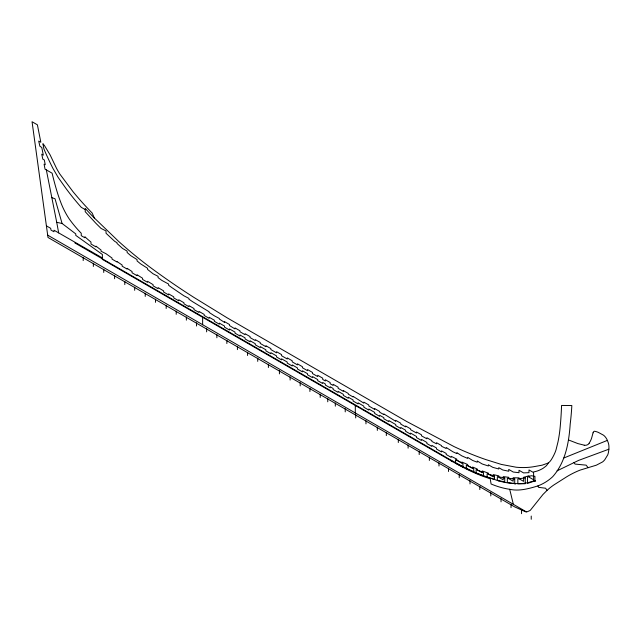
<?xml version="1.0" encoding="UTF-8"?>
<svg xmlns="http://www.w3.org/2000/svg" width="641" height="641" viewBox="0 0 641 641"><rect width="100%" height="100%" fill="white"/><g stroke="black" fill="none" stroke-linecap="round" stroke-linejoin="round"><path stroke-width="0.96" d="M593.085 432.787A9.519 5.497 60 0 1 593.774 431.569A3.101 1.787 60 0 1 594.768 431.273L596.162 431.617A31.705 18.301 60 0 1 598.341 432.387L603.469 435.167A7.996 4.615 60 0 1 607.356 440.335L608.237 442.683A10.761 6.21 60 0 1 608.878 445.687L608.942 446.809A22.924 13.237 60 0 1 608.87 449.205L608.533 451.873A30.888 17.828 60 0 1 608.117 453.692L607.972 454.165A17.668 10.2 60 0 1 607.684 454.958L604.848 459.629A37.667 21.746 60 0 1 602.572 461.929L596.346 465.182L580.145 470.093A259.052 149.561 60 0 0 566.684 476.808L554.048 484.828A177.317 102.376 60 0 0 547.134 490.293L542.927 494.523L530.46 510.124A13.637 7.876 60 0 1 529.835 510.613L527.295 511.726A9.383 5.416 60 0 1 526.421 511.847L526.301 511.847A9.815 5.665 60 0 1 525.316 511.702L514.515 506.807L48.003 237.466L32.05 121.734L37.402 124.827L40.824 142.238L38.692 141.068L39.886 146.236L41.777 147.47L43.316 155.17L41.737 154.169L42.795 159.128L44.317 160.01L45.255 164.729L44.093 164.168L45.054 169.184L52.113 173.19A210.352 121.445 60 0 0 56.4 189.391A104.739 60.47 60 0 0 60.799 202.452A47.746 27.571 60 0 0 69.252 218.974A77.537 44.766 60 0 0 81.247 233.252L81.247 235.68L84.852 237.763L84.852 236.753A116.101 67.033 60 0 0 90.974 242.082L90.974 244.005L95.958 246.889L95.958 246.12L101.046 250.038L101.046 251.224L106.037 253.74L112.031 258.043L112.031 259.124L117.023 262.009L117.023 261.528L122.151 265.037L122.151 266.199L127.134 269.084L127.134 268.339L132.07 271.56L132.07 272.802L137.054 275.678L137.054 274.765L142.574 278.226L142.574 279.452L147.566 282.328L147.566 281.311L153.087 284.636L153.087 285.838L158.079 288.714L158.079 287.601L163.639 290.902L163.639 292.056L168.623 294.932L168.623 293.866L173.751 296.855L173.751 297.921L178.743 300.805L178.743 299.74L183.951 302.744L183.951 303.81L188.935 306.694L188.935 305.629L193.983 308.537L193.983 309.603L198.974 312.479L198.974 311.414L204.183 314.402L204.183 315.468L209.166 318.345L209.166 317.279L214.374 320.252L214.374 321.317L219.366 324.202L219.366 323.136L224.534 326.085L224.534 327.158L229.518 330.035L229.518 328.969L235.007 332.094L235.007 333.16L239.99 336.044L239.99 334.979L245.078 337.871L245.078 338.937L250.07 341.821L250.07 340.756L255.278 343.72L255.278 344.786L260.262 347.662L260.262 346.597L265.863 349.786L265.863 350.851L270.855 353.736L270.855 352.67L276.567 355.923L276.567 356.997L281.559 359.873L281.559 358.808L287.24 362.053L287.24 363.118L292.224 365.995L292.224 364.929L297.432 367.91L297.432 368.976L302.424 371.852L302.424 370.786L307.512 373.703L307.512 374.769L312.496 377.645L312.496 376.579L317.704 379.568L317.704 380.634L322.695 383.51L322.695 382.445L325.356 383.975L325.356 385.041L330.163 387.813L330.163 386.747L333.136 388.454L333.136 389.52L338.127 392.396L338.127 391.33L343.336 394.327L343.336 395.393L348.319 398.269L348.319 397.204L353.095 399.952L353.095 401.026L358.087 403.902L358.087 402.836L363.84 406.154L363.84 407.219L368.831 410.096L368.831 409.03L374.665 412.395L374.665 413.461L379.656 416.338L379.656 415.272L383.839 417.684L383.839 418.749L388.823 421.626L388.823 420.56L395.761 424.558L395.761 425.624L400.753 428.5L400.753 427.435L405.609 430.223L405.609 431.289L410.593 434.173L410.593 433.108L416.506 436.505L416.506 437.571L421.498 440.455L421.498 439.389L426.866 442.466L426.866 443.532L431.85 446.408L431.85 445.343L436.545 448.011L436.545 449.077L441.537 451.953L441.537 450.887L446.192 453.427L446.192 454.493L451.176 457.378L451.176 456.312L456.817 459.132L456.817 460.198L461.808 463.074L461.808 462.009L467.642 464.509L467.642 465.574L472.633 468.459L472.633 467.025L477.249 468.988L477.249 469.869L482.232 472.746L482.232 470.951L488.346 473.13L488.346 474.076L493.338 476.952L493.338 474.604L498.778 475.838L498.778 477.273L503.209 479.837L503.209 476.608L508.754 477.329L508.754 478.659L513.185 481.223L513.185 477.705A130.948 75.598 60 0 0 519.01 477.809L519.01 478.715L523.625 481.383L523.625 477.249A114.362 66.023 60 0 0 528.985 475.686L528.985 477.112L533.6 479.78L533.6 471.976L536.541 471.231A79.019 45.623 60 0 0 539.474 470.157L540.459 469.701A97.4 56.232 60 0 0 543.272 468.17L545.972 466.103A32.755 18.91 60 0 0 548.384 462.826A22.307 12.876 60 0 0 549.898 461.536L551.108 459.974A115.5 66.688 60 0 0 553.92 454.998L554.85 452.987A69.845 40.327 60 0 0 556.067 449.662L557.99 441.913A184.552 106.55 60 0 0 560.354 425.095A440.503 254.325 60 0 0 561.564 405.449L571.836 405.545A328.16 189.464 60 0 1 570.202 423.997C568.96 442.498 565.514 462.337 552.718 476.672A135.251 78.09 60 0 1 537.895 485.91C528.897 488.658 519.106 491.447 509.699 489.283A119.939 69.252 60 0 1 491.094 483.995L490.197 478.723A201.691 116.446 60 0 1 470.606 471.071A277.417 160.17 60 0 1 450.759 460.542M593.069 432.771L591.875 437.17A34.39 19.855 60 0 1 591.387 438.724A40.848 23.581 60 0 1 590.089 441.633L589.071 443.219M557.069 470.839L578.527 460.43L608.87 449.205M563.832 457.986L607.396 440.383M534.706 480.686L528.424 482.553A107.696 62.177 60 0 1 520.011 483.618L514.386 483.57A135.347 78.138 60 0 1 498.642 480.894M584.223 445.166L577.886 443.588L568.463 439.934M46.32 169.849L56.728 222.323L62.081 223.477L75.806 233.933L75.734 235.335L102.432 254.525L102.272 259.341L452.682 461.704M498.65 480.902L481.311 474.997A233.372 134.738 60 0 1 476.696 473.13L463.988 467.217L448.98 458.988L74.877 242.939M51.929 197.644L55.03 198.806L62.081 223.477M46.4 225.864L50.695 228.324L51.008 230.111L53.972 231.754L54.012 230.223L102.32 257.914M526.357 511.847L47.674 235.127M85.253 209.623L81.247 207.315A168.695 97.4 60 0 1 65.983 188.47L58.203 177.469L52.899 168.327A174.656 100.837 60 0 1 43.876 148.816L42.915 143.704A18.557 10.713 60 0 1 44.726 145.996L50.102 154.89L56.432 168.142A54.044 31.201 60 0 0 59.797 173.983L73.002 191.675A215.849 124.618 60 0 0 92.176 213.044L94.355 217.996L118.681 241.441A359.962 207.828 60 0 0 153.624 269.861A710.901 410.44 60 0 0 194.007 297.472L227.291 317.92L406.61 421.449L454.148 446.641A427.315 246.713 60 0 0 485.966 459.629L501.294 464.413L516.173 467.225A158.928 91.759 60 0 0 533.681 466.712L542.23 465.158L545.803 463.86A22.315 12.884 60 0 0 548.384 462.834M533.6 472.601L528.985 469.933L528.985 472.657L523.569 472.906L519.01 470.27L519.01 472.713L513.185 472.016L508.754 469.412L508.754 471.247L502.752 469.973L498.778 467.682L498.778 468.996L492.809 467.345L488.346 464.773L488.346 465.991L482.232 463.98L477.249 460.991L477.249 462.209L476.383 461.897L472.633 460.446L467.642 457.345L467.642 458.411L461.808 455.871L456.817 452.65L456.817 453.596L452.818 451.745L446.192 447.474L446.192 448.516L441.537 446.256L441.537 445.599L436.545 442.715L436.545 443.828L431.85 441.433L431.85 440.623L426.866 437.739L426.866 438.789L423.372 436.89L421.498 435.832L421.498 434.838L416.506 431.962L416.506 433.02L410.593 429.678L410.593 428.861L405.609 425.977L405.609 426.866L400.753 424.126L400.753 423.22L395.761 420.336L395.761 421.313L383.839 413.91L383.839 414.583L379.656 412.219L379.656 411.466L374.665 408.589L374.665 409.383L368.831 406.025L368.831 405L363.84 402.123L363.84 403.149L353.095 396.362L353.095 396.955L348.319 394.199L348.319 393.478L343.336 390.593L343.336 391.33L338.127 388.326L338.127 387.196L333.136 384.312L333.136 385.449L330.163 383.735L330.163 382.541L325.356 379.768L325.356 380.97L322.695 379.432L322.695 378.166L317.704 375.281L317.704 376.555L312.496 373.559L312.496 372.445L307.512 369.569L307.512 370.682L302.424 367.75L302.424 366.708L297.432 363.832L297.432 364.873L292.224 361.877L292.224 360.779L287.24 357.902L287.24 359L281.559 355.723L281.559 354.601L276.567 351.717L276.567 352.854L270.855 349.553L270.855 348.616L265.863 345.739L265.863 346.677L260.262 343.456L260.262 342.494L255.278 339.618L255.278 340.579L250.07 337.575L250.07 336.589L245.078 333.713L245.078 334.706L239.99 331.766L239.99 330.804L235.007 327.92L235.007 328.897L233.5 328.032L229.518 325.524L229.518 324.538L224.534 321.662L224.534 322.391L223.02 321.437L219.366 319.066L219.366 318.481L214.374 315.829L209.166 312.447L209.166 311.806L192.532 301.655L188.935 299.211L188.935 298.41L183.951 295.822L171.788 287.561L168.623 285.285L168.623 284.067L161.796 280.381L158.079 277.593L158.079 276.319L153.087 273.795L147.566 269.436L147.566 268.283L140.515 263.796L137.054 260.919L137.054 259.589L130.676 255.599L127.134 252.482L127.134 251.112L122.599 248.492L117.023 243.46L117.023 242.699L114.755 241.393L106.037 233.26L106.037 230.968L101.046 228.412L95.998 223.405L85.221 211.698L85.269 208.397A136.18 78.619 60 0 0 94.355 217.996M533.785 480.157L535.636 481.223M513.465 483.034L515.308 484.099M482.24 475.197L484.091 476.263M588.142 467.698L586.114 465.15L575.033 464.084L573.999 462.449M546.989 490.429L545.635 488.226L538.608 487.352L537.895 485.91M509.699 489.283L513.353 504.371M56.728 222.323L58.676 232.899M531.229 516.061L531.229 519.266M521.55 510.476L521.55 513.673M511.037 504.403L511.037 507.608M501.038 498.634L501.038 501.831M490.806 492.721L490.806 495.926M479.821 486.383L479.821 489.58M470.021 480.726L470.021 483.923M459.236 474.5L459.236 477.697M448.484 468.291L448.484 471.496M438.997 462.818L438.997 466.015M429.358 457.249L429.358 460.446M419.198 451.384L419.198 454.581M408.101 444.974L408.101 448.179M398.301 439.317L398.301 442.514M386.331 432.411L386.331 435.608M377.317 427.202L377.317 430.407M365.979 420.656L365.979 423.861M355.707 414.727L355.707 417.924M355.306 405.433L355.306 413.125M345.235 408.686L345.235 411.883M335.315 402.957L335.315 406.154M327.759 398.59L327.759 401.795M320.204 394.231L320.204 397.428M309.923 388.294L309.923 391.499M300.204 382.685L300.204 385.882M290.125 376.868L290.125 380.065M279.42 370.682L279.42 373.887M268.395 364.32L268.395 367.517M257.73 358.159L257.73 361.364M247.578 352.302L247.578 355.499M237.418 346.436L237.418 349.633M226.866 340.347L226.866 343.544M216.874 334.57L216.874 337.775M206.634 328.665L206.634 331.862M202.636 317.287L202.636 324.787M196.523 322.824L196.523 326.021M186.363 316.958L186.363 320.155M176.211 311.093L176.211 314.298M166.171 305.3L166.171 308.497M155.507 299.139L155.507 302.344M145.227 293.209L145.227 296.406M134.682 287.12L134.682 290.317M124.803 281.415L124.803 284.612M114.603 275.526L114.603 278.731M103.738 269.252L103.738 272.457M93.346 263.259L93.346 266.456M83.194 257.394L83.194 260.591M589.199 443.38A14.807 8.549 60 0 1 584.255 445.271M534.923 480.918L527.535 483.378L527.535 477.032L531.229 475.718L534.923 476.319L534.923 480.918M525.243 477.849L517.848 478.947L517.848 483.859L525.243 483.723L525.243 477.849M514.731 478.875L507.343 478.258L507.343 482.505L514.731 483.602L514.731 478.875M504.731 477.93L497.344 476.6L497.344 480.221L504.731 481.992L504.731 477.93M494.499 475.926L487.112 473.755L487.112 477.12L494.499 479.436L494.499 475.926M483.514 475.854L476.127 472.986L476.127 469.597L483.514 472.505L483.514 475.854M473.715 471.968L466.327 468.635L466.327 465.134L473.715 468.555L473.715 471.968M462.93 466.985L455.535 463.203L455.535 459.621L462.93 463.459L462.93 466.985"/></g></svg>
